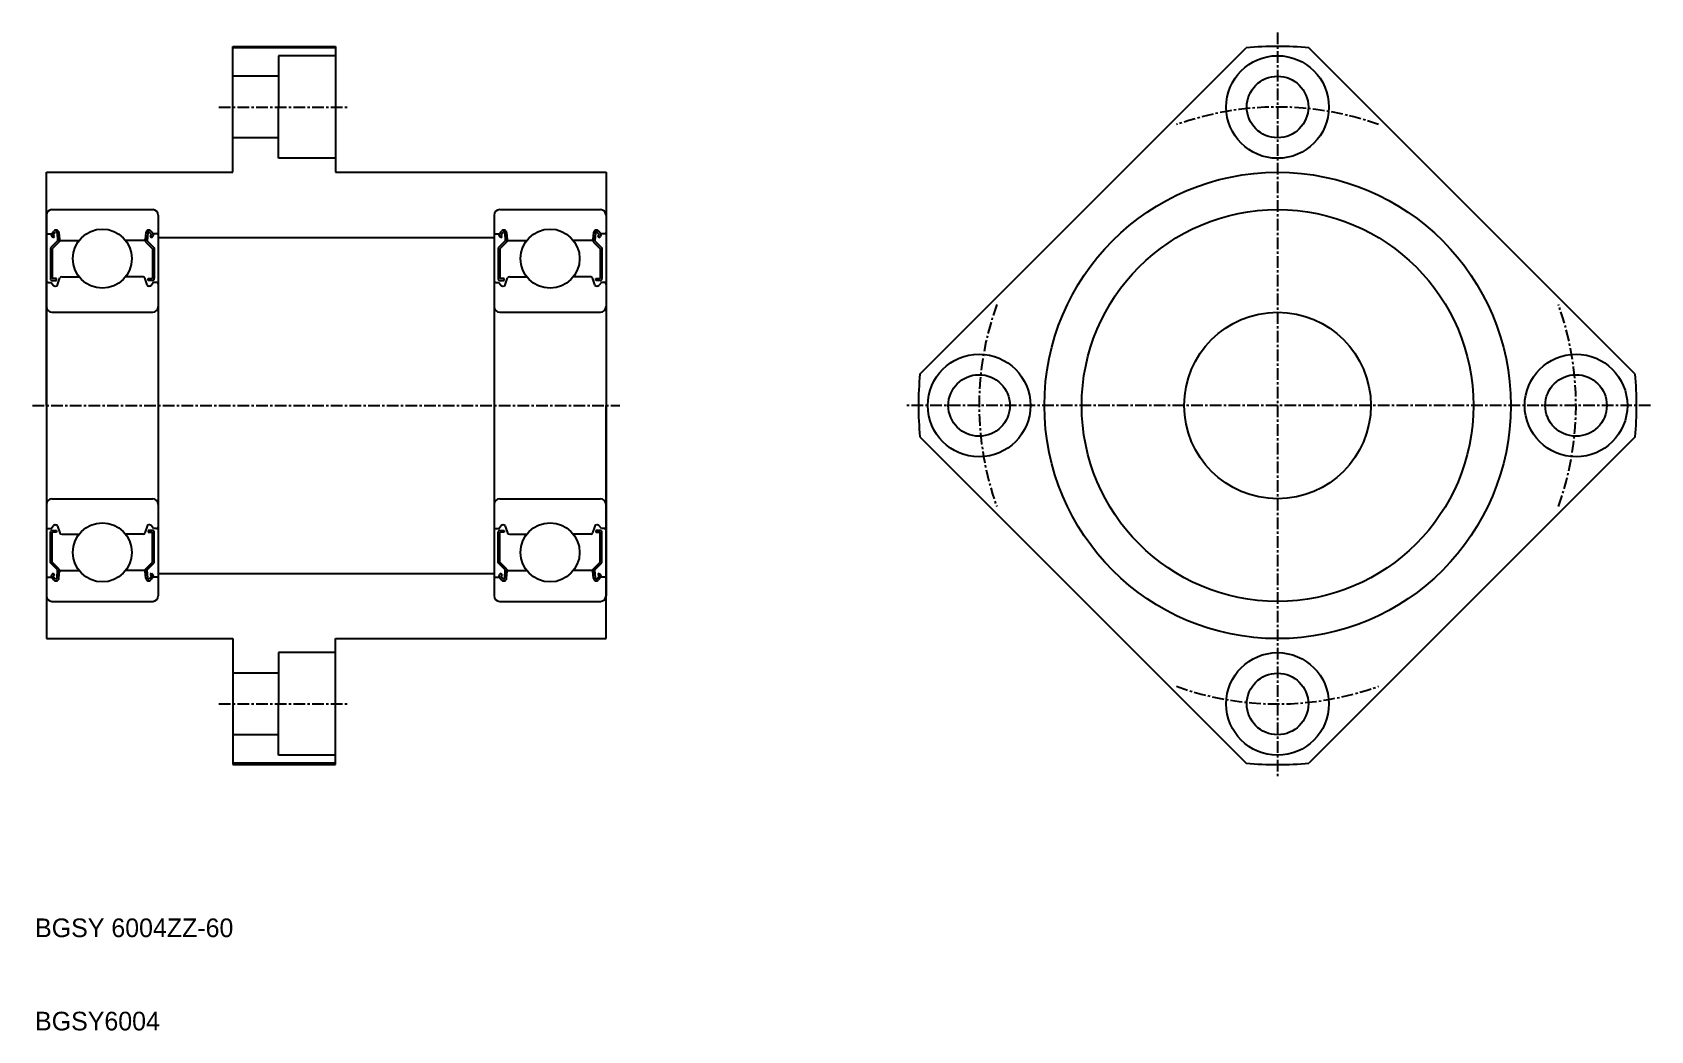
# Model space of a CAD drawing. Extents: x 146 to 320, y 74 to 181.
import ezdxf

# ---------------------------------------------------------------- set-up
doc = ezdxf.new("R2010")
doc.units = 0
doc.linetypes.add('CENTER', pattern=[2, 1.25, -0.25, 0.25, -0.25])
doc.linetypes.add('DASHED', pattern=[19.05, 12.7, -6.35])
doc.layers.get('0').update_dxf_attribs({"linetype": 'CONTINUOUS'})
doc.layers.add('CENTER', color=1, linetype='CENTER')

msp = doc.modelspace()

# ---------------------------------------------------------------- linework, layer by layer
for p, q in [((167.61, 179.91), (178.61, 179.91)), ((167.61, 166.41), (167.61, 179.91)), ((178.61, 179.77), (167.61, 179.77)), ((178.61, 179.91), (178.61, 166.41)), ((241.26, 144.78), (276.24, 179.77)), ((317.96, 144.78), (282.97, 179.77)), ((147.61, 141.41), (147.61, 166.41)), ((147.61, 166.41), (167.61, 166.41)), ((178.61, 166.41), (207.61, 166.41)), ((207.61, 166.41), (207.61, 141.41)), ((147.61, 161.81), (147.61, 121.01)), ((148.21, 162.41), (159.01, 162.41)), ((159.61, 161.81), (159.61, 121.01)), ((195.61, 161.81), (195.61, 121.01)), ((196.21, 162.41), (207.01, 162.41)), ((207.61, 161.81), (207.61, 121.01)), ((147.71, 159.81), (148.17, 159.81)), ((148.17, 159.81), (148.42, 160.11)), ((148.32, 159.68), (148.57, 159.98)), ((148.47, 159.56), (148.32, 159.68)), ((148.75, 159.92), (148.79, 159.05)), ((148.95, 159.94), (149.01, 159.2)), ((158.27, 159.94), (158.21, 159.2)), ((158.47, 159.92), (158.43, 159.05)), ((158.9, 159.68), (158.64, 159.98)), ((158.74, 159.56), (158.9, 159.68)), ((159.05, 159.81), (158.8, 160.11)), ((159.51, 159.81), (159.05, 159.81)), ((195.71, 159.81), (196.17, 159.81)), ((196.17, 159.81), (196.42, 160.11)), ((196.32, 159.68), (196.57, 159.98)), ((196.47, 159.56), (196.32, 159.68)), ((196.75, 159.92), (196.79, 159.05)), ((196.95, 159.94), (197.01, 159.2)), ((206.27, 159.94), (206.21, 159.2)), ((206.47, 159.92), (206.43, 159.05)), ((206.9, 159.68), (206.64, 159.98)), ((206.74, 159.56), (206.9, 159.68)), ((207.05, 159.81), (206.8, 160.11)), ((207.51, 159.81), (207.05, 159.81)), ((148.79, 159.05), (148.04, 158.3)), ((148.04, 158.3), (148.04, 155.01)), ((148.35, 159.4), (148.19, 159.53)), ((148.99, 158.96), (148.24, 158.21)), ((148.24, 158.21), (148.24, 155.01)), ((148.35, 159.4), (148.47, 159.56)), ((148.99, 159.43), (148.99, 158.96)), ((149.11, 159.11), (151.1, 159.11)), ((158.11, 159.11), (156.11, 159.11)), ((158.23, 159.43), (158.23, 158.96)), ((158.23, 158.96), (158.98, 158.21)), ((158.43, 159.05), (159.18, 158.3)), ((158.87, 159.4), (158.74, 159.56)), ((158.87, 159.4), (159.02, 159.53)), ((158.98, 158.21), (158.98, 155.01)), ((159.18, 158.3), (159.18, 155.01)), ((196.79, 159.05), (196.04, 158.3)), ((196.04, 158.3), (196.04, 155.01)), ((196.35, 159.4), (196.19, 159.53)), ((196.99, 158.96), (196.24, 158.21)), ((196.24, 158.21), (196.24, 155.01)), ((196.35, 159.4), (196.47, 159.56)), ((196.99, 159.43), (196.99, 158.96)), ((197.11, 159.11), (199.1, 159.11)), ((206.11, 159.11), (204.11, 159.11)), ((206.23, 159.43), (206.23, 158.96)), ((206.23, 158.96), (206.98, 158.21)), ((206.43, 159.05), (207.18, 158.3)), ((206.87, 159.4), (206.74, 159.56)), ((206.87, 159.4), (207.02, 159.53)), ((206.98, 158.21), (206.98, 155.01)), ((207.18, 158.3), (207.18, 155.01)), ((147.81, 154.61), (148.11, 154.61)), ((148.11, 154.61), (148.38, 154.28)), ((148.69, 155.01), (148.24, 155.01)), ((148.24, 154.81), (148.69, 154.81)), ((148.69, 154.81), (148.69, 155.01)), ((148.79, 154.34), (149.06, 155.08)), ((149.25, 155.21), (151.1, 155.21)), ((157.97, 155.21), (156.11, 155.21)), ((158.43, 154.34), (158.16, 155.08)), ((158.53, 154.81), (158.53, 155.01)), ((158.53, 155.01), (158.98, 155.01)), ((158.98, 154.81), (158.53, 154.81)), ((159.11, 154.61), (158.83, 154.28)), ((159.41, 154.61), (159.11, 154.61)), ((195.81, 154.61), (196.11, 154.61)), ((196.11, 154.61), (196.38, 154.28)), ((196.69, 155.01), (196.24, 155.01)), ((196.24, 154.81), (196.69, 154.81)), ((196.69, 154.81), (196.69, 155.01)), ((196.79, 154.34), (197.06, 155.08)), ((197.25, 155.21), (199.1, 155.21)), ((205.97, 155.21), (204.11, 155.21)), ((206.43, 154.34), (206.16, 155.08)), ((206.53, 154.81), (206.53, 155.01)), ((206.53, 155.01), (206.98, 155.01)), ((206.98, 154.81), (206.53, 154.81)), ((207.11, 154.61), (206.83, 154.28)), ((207.41, 154.61), (207.11, 154.61)), ((148.54, 154.21), (148.6, 154.21)), ((158.68, 154.21), (158.61, 154.21)), ((196.54, 154.21), (196.6, 154.21)), ((206.68, 154.21), (206.61, 154.21)), ((148.21, 151.41), (159.01, 151.41)), ((196.21, 151.41), (207.01, 151.41)), ((147.61, 141.41), (147.61, 116.41)), ((207.61, 116.41), (207.61, 141.41)), ((241.26, 138.05), (276.24, 103.06)), ((317.96, 138.05), (282.97, 103.06)), ((148.21, 131.41), (159.01, 131.41)), ((196.21, 131.41), (207.01, 131.41)), ((148.11, 128.21), (148.38, 128.54)), ((148.54, 128.61), (148.6, 128.61)), ((148.79, 128.48), (149.06, 127.74)), ((158.43, 128.48), (158.16, 127.74)), ((158.68, 128.61), (158.61, 128.61)), ((159.11, 128.21), (158.83, 128.54)), ((196.11, 128.21), (196.38, 128.54)), ((196.54, 128.61), (196.6, 128.61)), ((196.79, 128.48), (197.06, 127.74)), ((206.43, 128.48), (206.16, 127.74)), ((206.68, 128.61), (206.61, 128.61)), ((207.11, 128.21), (206.83, 128.54)), ((147.81, 128.21), (148.11, 128.21)), ((148.04, 124.53), (148.04, 127.81)), ((148.24, 128.01), (148.69, 128.01)), ((148.24, 124.61), (148.24, 127.81)), ((148.69, 127.81), (148.24, 127.81)), ((148.69, 128.01), (148.69, 127.81)), ((149.25, 127.61), (151.1, 127.61)), ((157.97, 127.61), (156.11, 127.61)), ((158.53, 128.01), (158.53, 127.81)), ((158.98, 128.01), (158.53, 128.01)), ((158.53, 127.81), (158.98, 127.81)), ((158.98, 124.61), (158.98, 127.81)), ((159.41, 128.21), (159.11, 128.21)), ((159.18, 124.53), (159.18, 127.81)), ((195.81, 128.21), (196.11, 128.21)), ((196.04, 124.53), (196.04, 127.81)), ((196.24, 128.01), (196.69, 128.01)), ((196.69, 127.81), (196.24, 127.81)), ((196.24, 124.61), (196.24, 127.81)), ((196.69, 128.01), (196.69, 127.81)), ((197.25, 127.61), (199.1, 127.61)), ((205.97, 127.61), (204.11, 127.61)), ((206.53, 128.01), (206.53, 127.81)), ((206.98, 128.01), (206.53, 128.01)), ((206.53, 127.81), (206.98, 127.81)), ((206.98, 124.61), (206.98, 127.81)), ((207.41, 128.21), (207.11, 128.21)), ((207.18, 124.53), (207.18, 127.81)), ((148.79, 123.78), (148.04, 124.53)), ((148.35, 123.42), (148.19, 123.29)), ((148.99, 123.86), (148.24, 124.61)), ((148.47, 123.27), (148.32, 123.14)), ((148.35, 123.42), (148.47, 123.27)), ((148.75, 122.9), (148.79, 123.78)), ((148.95, 122.88), (149.01, 123.62)), ((148.99, 123.39), (148.99, 123.86)), ((149.11, 123.71), (151.1, 123.71)), ((158.11, 123.71), (156.11, 123.71)), ((158.27, 122.88), (158.21, 123.62)), ((158.23, 123.86), (158.98, 124.61)), ((158.23, 123.39), (158.23, 123.86)), ((158.43, 123.78), (159.18, 124.53)), ((158.47, 122.9), (158.43, 123.78)), ((158.87, 123.42), (158.74, 123.27)), ((158.74, 123.27), (158.9, 123.14)), ((158.87, 123.42), (159.02, 123.29)), ((196.79, 123.78), (196.04, 124.53)), ((196.35, 123.42), (196.19, 123.29)), ((196.99, 123.86), (196.24, 124.61)), ((196.47, 123.27), (196.32, 123.14)), ((196.35, 123.42), (196.47, 123.27)), ((196.75, 122.9), (196.79, 123.78)), ((196.95, 122.88), (197.01, 123.62)), ((196.99, 123.39), (196.99, 123.86)), ((197.11, 123.71), (199.1, 123.71)), ((206.11, 123.71), (204.11, 123.71)), ((206.27, 122.88), (206.21, 123.62)), ((206.23, 123.86), (206.98, 124.61)), ((206.23, 123.39), (206.23, 123.86)), ((206.43, 123.78), (207.18, 124.53)), ((206.47, 122.9), (206.43, 123.78)), ((206.87, 123.42), (206.74, 123.27)), ((206.74, 123.27), (206.9, 123.14)), ((206.87, 123.42), (207.02, 123.29)), ((147.71, 123.01), (148.17, 123.01)), ((148.17, 123.01), (148.42, 122.72)), ((148.32, 123.14), (148.57, 122.84)), ((158.9, 123.14), (158.64, 122.84)), ((159.05, 123.01), (158.8, 122.72)), ((159.51, 123.01), (159.05, 123.01)), ((195.71, 123.01), (196.17, 123.01)), ((196.17, 123.01), (196.42, 122.72)), ((196.32, 123.14), (196.57, 122.84)), ((206.9, 123.14), (206.64, 122.84)), ((207.05, 123.01), (206.8, 122.72)), ((207.51, 123.01), (207.05, 123.01)), ((148.21, 120.41), (159.01, 120.41)), ((151.11, 120.41), (151.11, 120.41)), ((153.61, 120.41), (153.61, 120.41)), ((196.21, 120.41), (207.01, 120.41)), ((199.11, 120.41), (199.11, 120.41)), ((201.61, 120.41), (201.61, 120.41)), ((147.61, 116.41), (167.61, 116.41)), ((167.61, 116.41), (167.61, 102.91)), ((178.61, 116.41), (207.61, 116.41)), ((178.61, 102.91), (178.61, 116.41)), ((178.61, 103.06), (167.61, 103.06)), ((167.61, 102.91), (178.61, 102.91))]:
    msp.add_line(p, q)
at = {"color": 3, "linetype": 'DASHED'}
for p, q in [((178.61, 178.91), (172.51, 178.91)), ((172.51, 178.91), (172.51, 173.41)), ((172.51, 176.71), (167.61, 176.71)), ((172.51, 167.91), (172.51, 173.41)), ((172.51, 170.11), (167.61, 170.11)), ((178.61, 167.91), (172.51, 167.91)), ((178.61, 114.91), (172.51, 114.91)), ((172.51, 114.91), (172.51, 109.41)), ((172.51, 112.71), (167.61, 112.71)), ((172.51, 103.91), (172.51, 109.41)), ((172.51, 106.11), (167.61, 106.11)), ((178.61, 103.91), (172.51, 103.91))]:
    msp.add_line(p, q, dxfattribs=at)
at = {"color": 7, "linetype": 'CONTINUOUS'}
for p, q in [((159.61, 159.41), (195.61, 159.41)), ((159.61, 123.41), (195.61, 123.41))]:
    msp.add_line(p, q, dxfattribs=at)
for centre, radius in [((279.61, 173.41), 5.5), ((279.61, 173.41), 3.3), ((279.61, 141.41), 25), ((279.61, 141.41), 21), ((153.61, 157.16), 3.17), ((201.61, 157.16), 3.17), ((279.61, 141.41), 10), ((247.61, 141.41), 5.5), ((311.61, 141.41), 5.5), ((247.61, 141.41), 3.3), ((311.61, 141.41), 3.3), ((153.61, 125.66), 3.17), ((201.61, 125.66), 3.17), ((279.61, 109.41), 5.5), ((279.61, 109.41), 3.3)]:
    msp.add_circle(centre, radius)
for centre, radius, start, end in [((279.61, 141.41), 38.5, 84.9831, 95.0169), ((148.21, 161.81), 0.6, 90, 180), ((159.01, 161.81), 0.6, 0, 90), ((196.21, 161.81), 0.6, 90, 180), ((207.01, 161.81), 0.6, 0, 90), ((147.71, 159.91), 0.1, 180, 270), ((148.32, 159.68), 0.2, 140.002, 230.0826), ((148.65, 159.92), 0.3, 4.9967, 140.002), ((148.65, 159.92), 0.1, 2.8198, 140.0002), ((158.57, 159.92), 0.3, 39.998, 175.0033), ((158.57, 159.92), 0.1, 39.9998, 177.1802), ((158.89, 159.68), 0.2, 309.9174, 39.998), ((159.51, 159.91), 0.1, 270, 0), ((195.71, 159.91), 0.1, 180, 270), ((196.32, 159.68), 0.2, 140.002, 230.0826), ((196.65, 159.92), 0.3, 4.9967, 140.002), ((196.65, 159.92), 0.1, 2.8198, 140.0002), ((206.57, 159.92), 0.3, 39.998, 175.0033), ((206.57, 159.92), 0.1, 39.9998, 177.1802), ((206.89, 159.68), 0.2, 309.9174, 39.998), ((207.51, 159.91), 0.1, 270, 0), ((149.11, 159.21), 0.1, 184.9967, 270), ((158.11, 159.21), 0.1, 270, 355.0033), ((197.11, 159.21), 0.1, 184.9967, 270), ((206.11, 159.21), 0.1, 270, 355.0033), ((147.81, 154.41), 0.2, 90, 180), ((148.24, 155.01), 0.2, 180, 270), ((149.25, 155.01), 0.2, 90, 159.9914), ((157.97, 155.01), 0.2, 20.0086, 90), ((158.98, 155.01), 0.2, 270, 0), ((159.41, 154.41), 0.2, 0, 90), ((195.81, 154.41), 0.2, 90, 180), ((196.24, 155.01), 0.2, 180, 270), ((197.25, 155.01), 0.2, 90, 159.9914), ((205.97, 155.01), 0.2, 20.0086, 90), ((206.98, 155.01), 0.2, 270, 0), ((207.41, 154.41), 0.2, 0, 90), ((148.54, 154.41), 0.2, 219.9945, 270), ((148.6, 154.41), 0.2, 270, 339.9914), ((158.61, 154.41), 0.2, 200.0086, 270), ((158.68, 154.41), 0.2, 270, 320.0055), ((196.54, 154.41), 0.2, 219.9945, 270), ((196.6, 154.41), 0.2, 270, 339.9914), ((206.61, 154.41), 0.2, 200.0086, 270), ((206.68, 154.41), 0.2, 270, 320.0055), ((148.21, 152.01), 0.6, 180, 270), ((159.01, 152.01), 0.6, 270, 0), ((196.21, 152.01), 0.6, 180, 270), ((207.01, 152.01), 0.6, 270, 0), ((279.61, 141.41), 38.5, 174.9831, 185.0169), ((279.61, 141.41), 38.5, 354.9831, 5.0169), ((148.21, 130.81), 0.6, 90, 180), ((159.01, 130.81), 0.6, 0, 90), ((196.21, 130.81), 0.6, 90, 180), ((207.01, 130.81), 0.6, 0, 90), ((147.81, 128.41), 0.2, 180, 270), ((148.54, 128.41), 0.2, 90, 140.0055), ((148.6, 128.41), 0.2, 20.0086, 90), ((158.61, 128.41), 0.2, 90, 159.9914), ((158.68, 128.41), 0.2, 39.9945, 90), ((159.41, 128.41), 0.2, 270, 0), ((195.81, 128.41), 0.2, 180, 270), ((196.54, 128.41), 0.2, 90, 140.0055), ((196.6, 128.41), 0.2, 20.0086, 90), ((206.61, 128.41), 0.2, 90, 159.9914), ((206.68, 128.41), 0.2, 39.9945, 90), ((207.41, 128.41), 0.2, 270, 0), ((148.24, 127.81), 0.2, 90, 180), ((149.25, 127.81), 0.2, 200.0086, 270), ((157.97, 127.81), 0.2, 270, 339.9914), ((158.98, 127.81), 0.2, 0, 90), ((196.24, 127.81), 0.2, 90, 180), ((197.25, 127.81), 0.2, 200.0086, 270), ((205.97, 127.81), 0.2, 270, 339.9914), ((206.98, 127.81), 0.2, 0, 90), ((148.32, 123.14), 0.2, 129.9174, 219.998), ((149.11, 123.61), 0.1, 90, 175.0033), ((158.11, 123.61), 0.1, 4.9967, 90), ((158.89, 123.14), 0.2, 320.002, 50.0826), ((196.32, 123.14), 0.2, 129.9174, 219.998), ((197.11, 123.61), 0.1, 90, 175.0033), ((206.11, 123.61), 0.1, 4.9967, 90), ((206.89, 123.14), 0.2, 320.002, 50.0826), ((147.71, 122.91), 0.1, 90, 180), ((148.65, 122.91), 0.3, 219.998, 355.0033), ((148.65, 122.91), 0.1, 219.9998, 357.1802), ((158.57, 122.91), 0.3, 184.9967, 320.002), ((158.57, 122.91), 0.1, 182.8198, 320.0002), ((159.51, 122.91), 0.1, 0, 90), ((195.71, 122.91), 0.1, 90, 180), ((196.65, 122.91), 0.3, 219.998, 355.0033), ((196.65, 122.91), 0.1, 219.9998, 357.1802), ((206.57, 122.91), 0.3, 184.9967, 320.002), ((206.57, 122.91), 0.1, 182.8198, 320.0002), ((207.51, 122.91), 0.1, 0, 90), ((148.21, 121.01), 0.6, 180, 270), ((159.01, 121.01), 0.6, 270, 0), ((196.21, 121.01), 0.6, 180, 270), ((207.01, 121.01), 0.6, 270, 0), ((279.61, 141.41), 38.5, 264.9831, 275.0169)]:
    msp.add_arc(centre, radius, start, end)
at = {"layer": 'CENTER', "color": 1, "linetype": 'CENTER'}
for p, q in [((279.61, 181.41), (279.61, 101.41)), ((166.11, 173.41), (180.11, 173.41)), ((146.11, 141.41), (209.11, 141.41)), ((319.61, 141.41), (239.61, 141.41)), ((166.11, 109.41), (180.11, 109.41))]:
    msp.add_line(p, q, dxfattribs=at)
for start, end in [(70.2063, 109.7937), (160.2063, 199.7937), (340.2063, 19.7937), (250.2063, 289.7937)]:
    msp.add_arc((279.61, 141.41), 32, start, end, dxfattribs=at)

# ---------------------------------------------------------------- texts
for s, p in [('BGSY 6004ZZ-60', (146.4, 84.41)), ('BGSY6004', (146.4, 74.41))]:
    msp.add_text(s, height=2).set_placement(p)

doc.saveas('drawing.dxf')
